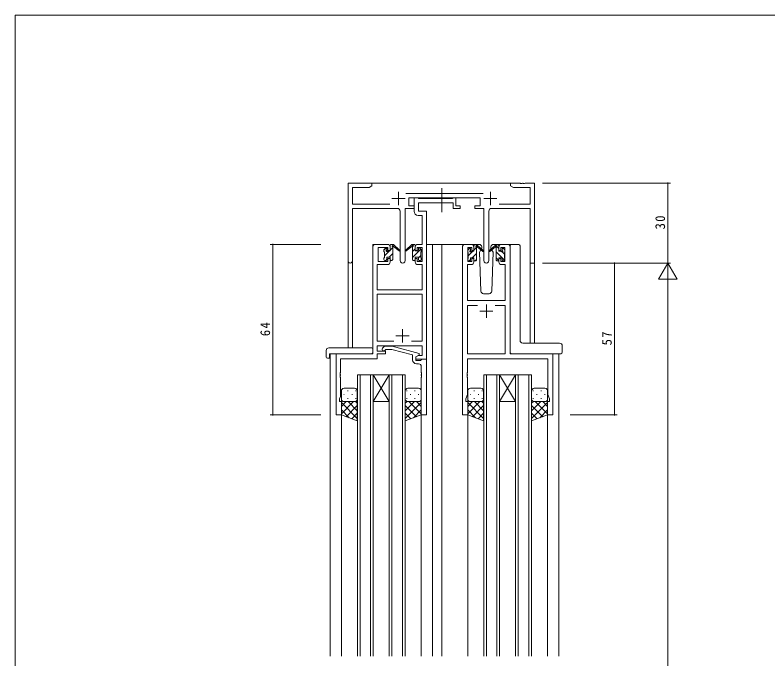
# Model space of a CAD drawing. Units: millimetres on the paper. Extents: x -420 to 373, y -297 to 267.
# Drawn here: x -417.7 to -135.2, y 22.9 to 264.4 of the extents above; entities that cross this region are included whole.
import ezdxf

# ---------------------------------------------------------------- set-up
doc = ezdxf.new("R2010")
doc.units = ezdxf.units.MM
doc.linetypes.add('CHAIN2', pattern=[12, 9, -1, 1, -1])
doc.linetypes.add('DASHED3', pattern=[4, 3, -1])
for name, color, linetype, lineweight in [('0-1_YKK_ZWAK', 7, 'Continuous', 9), ('0-3_YKK_12', 2, 'Continuous', 9), ('0-4_YKK_D', 6, 'Continuous', 9), ('0-6_YKK_13', 4, 'Continuous', 9), ('0-7_YKK_11', 7, 'Continuous', 9)]:
    doc.layers.add(name, color=color, linetype=linetype, lineweight=lineweight)
doc.styles.add('ＭＳ ゴシック', font='')
doc.styles.get('ＭＳ ゴシック').set_extended_font_data('MS Gothic')

msp = doc.modelspace()

# ---------------------------------------------------------------- linework, layer by layer
at = {"layer": '0-1_YKK_ZWAK'}
for p in [(-417.7, -260.6), (352.3, 264.4)]:
    msp.add_line(p, (-417.7, 264.4), dxfattribs=at)
at = {"layer": '0-3_YKK_12'}
for p, q in [((-284.28, 201.381), (-231.28, 201.381)), ((-280.28, 178.381), (-283.48, 178.381)), ((-283.48, 137.681), (-283.48, 178.381)), ((-263.28, 178.381), (-258.68, 178.381)), ((-261.08, 178.381), (-261.08, 23.881)), ((-258.68, 178.381), (-248.88, 178.381)), ((-257.579, 178.381), (-257.579, 23.881)), ((-232.88, 178.381), (-229.68, 178.381)), ((-292.78, 172.196), (-292.78, 139.568)), ((-291.15, 172.196), (-291.15, 139.568)), ((-222.78, 171.381), (-224.41, 171.381)), ((-224.41, 171.381), (-224.41, 141.327)), ((-222.78, 171.381), (-222.78, 141.327)), ((-296.98, 137.381), (-299.48, 137.381)), ((-299.48, 137.381), (-299.48, 23.881)), ((-216.18, 137.381), (-213.68, 137.381)), ((-213.68, 137.381), (-213.68, 23.881)), ((-283.28, 129.38), (-289.28, 129.38)), ((-289.28, 129.38), (-289.28, 23.881)), ((-288.28, 23.881), (-288.28, 129.38)), ((-284.28, 129.38), (-284.28, 23.881)), ((-277.28, 129.38), (-283.28, 119.38)), ((-283.28, 129.38), (-277.28, 119.38)), ((-283.28, 129.38), (-277.28, 129.38)), ((-283.28, 23.881), (-283.28, 129.38)), ((-271.28, 129.38), (-277.28, 129.38)), ((-277.28, 129.38), (-277.28, 23.881)), ((-276.28, 23.881), (-276.28, 129.38)), ((-272.28, 129.38), (-272.28, 23.881)), ((-271.28, 23.881), (-271.28, 129.38)), ((-235.88, 129.38), (-241.88, 129.38)), ((-241.88, 129.38), (-241.88, 23.88)), ((-240.88, 23.88), (-240.88, 129.38)), ((-236.88, 129.38), (-236.88, 23.88)), ((-229.88, 129.38), (-235.88, 119.38)), ((-235.88, 129.38), (-229.88, 119.38)), ((-235.88, 129.38), (-229.88, 129.38)), ((-235.88, 23.88), (-235.88, 129.38)), ((-223.88, 129.38), (-229.88, 129.38)), ((-229.88, 129.38), (-229.88, 23.88)), ((-228.88, 23.88), (-228.88, 129.38)), ((-224.88, 129.38), (-224.88, 23.88)), ((-223.88, 23.88), (-223.88, 129.38)), ((-283.28, 119.38), (-277.28, 119.38)), ((-235.88, 119.38), (-229.88, 119.38)), ((-295.28, 114.881), (-295.28, 23.881)), ((-265.28, 114.881), (-265.28, 23.881)), ((-247.88, 114.881), (-247.88, 23.881)), ((-217.88, 114.881), (-217.88, 23.881))]:
    msp.add_line(p, q, dxfattribs=at)
at = {"layer": '0-4_YKK_D'}
for p, q in [((-219.78, 201.381), (-171.78, 201.381)), ((-172.78, 171.381), (-172.78, 201.381)), ((-302.98, 178.381), (-321.967, 178.381)), ((-320.967, 178.381), (-320.967, 114.381)), ((-219.78, 171.381), (-171.78, 171.381)), ((-209.38, 171.381), (-191.78, 171.381)), ((-200.78, 171.381), (-171.78, 171.381)), ((-192.78, 114.381), (-192.78, 171.381)), ((-172.78, 171.381), (-176.28, 165.318)), ((-172.78, 171.381), (-169.28, 165.318)), ((-172.78, 171.381), (-172.78, 159.256)), ((-176.28, 165.318), (-169.28, 165.318)), ((-172.78, 164.381), (-172.78, -121.619)), ((-302.98, 114.381), (-321.967, 114.381)), ((-209.38, 114.381), (-191.78, 114.381))]:
    msp.add_line(p, q, dxfattribs=at)
for centre, start, end in [((-172.78, 201.381), 90, 270), ((-172.78, 201.381), 270, 90), ((-320.967, 178.381), 90, 270), ((-320.967, 178.381), 270, 90), ((-192.78, 171.381), 90, 270), ((-192.78, 171.381), 270, 90), ((-320.967, 114.381), 90, 270), ((-320.967, 114.381), 270, 90), ((-192.78, 114.381), 90, 270), ((-192.78, 114.381), 270, 90)]:
    msp.add_arc(centre, 0.106, start, end, dxfattribs=at)
at = {"layer": '0-6_YKK_13', "linetype": 'CHAIN2'}
msp.add_line((-257.582, 190.451), (-257.582, 200.438), dxfattribs=at)
at = {"layer": '0-6_YKK_13'}
for p, q in [((-276.98, 175.981), (-276.98, 178.081)), ((-276.68, 178.381), (-275.89, 178.381)), ((-275.98, 177.881), (-275.98, 178.381)), ((-275.696, 178.31), (-273.514, 176.262)), ((-268.863, 178.31), (-271.045, 176.262)), ((-267.879, 178.381), (-268.67, 178.381)), ((-268.579, 177.881), (-268.579, 178.381)), ((-268.579, 177.893), (-268.092, 178.381)), ((-267.579, 175.981), (-267.579, 178.081)), ((-243.593, 178.381), (-246.58, 178.381)), ((-245.279, 178.181), (-244.489, 178.181)), ((-244.579, 177.681), (-244.579, 178.181)), ((-244.295, 178.11), (-242.113, 176.062)), ((-237.464, 178.11), (-239.646, 176.062)), ((-235.18, 178.381), (-238.166, 178.381)), ((-236.48, 178.181), (-237.271, 178.181)), ((-237.18, 177.681), (-237.18, 178.181)), ((-231.432, 178.381), (-228.733, 178.381)), ((-279.28, 176.172), (-278.387, 177.066)), ((-279.28, 175.681), (-279.28, 176.281)), ((-279.192, 176.493), (-278.692, 176.993)), ((-279.08, 174.127), (-277.227, 175.981)), ((-279.08, 173.381), (-279.08, 175.481)), ((-278.18, 176.781), (-278.18, 176.442)), ((-277.719, 175.981), (-276.98, 175.981)), ((-276.98, 176.227), (-275.98, 177.227)), ((-275.98, 172.681), (-275.98, 177.281)), ((-273.547, 175.918), (-275.687, 177.614)), ((-271.013, 175.918), (-268.873, 177.614)), ((-268.579, 172.681), (-268.579, 177.281)), ((-268.579, 175.648), (-267.579, 176.648)), ((-268.579, 173.403), (-265.428, 176.554)), ((-266.84, 175.981), (-267.579, 175.981)), ((-266.379, 176.781), (-266.379, 176.442)), ((-265.367, 176.493), (-265.867, 176.993)), ((-265.479, 173.381), (-265.479, 175.481)), ((-265.279, 175.681), (-265.279, 176.281)), ((-247.879, 175.481), (-247.879, 176.081)), ((-247.871, 176.151), (-247.149, 176.872)), ((-247.791, 176.293), (-247.291, 176.793)), ((-247.679, 174.097), (-245.996, 175.781)), ((-247.679, 173.181), (-247.679, 175.281)), ((-246.779, 176.581), (-246.779, 176.241)), ((-246.318, 175.781), (-245.579, 175.781)), ((-245.579, 175.781), (-245.579, 177.881)), ((-245.579, 176.197), (-244.596, 177.18)), ((-244.579, 172.481), (-244.579, 177.081)), ((-242.146, 175.717), (-244.286, 177.414)), ((-242.901, 176.316), (-243.422, 175.413)), ((-243.422, 175.413), (-242.913, 160.846)), ((-242.575, 176.881), (-242.719, 176.631)), ((-242.594, 177.415), (-242.575, 176.881)), ((-239.614, 175.717), (-237.474, 177.414)), ((-239.184, 176.881), (-239.166, 177.415)), ((-238.337, 175.413), (-239.184, 176.881)), ((-238.846, 160.846), (-238.337, 175.413)), ((-236.18, 176.845), (-237.18, 177.845)), ((-237.18, 172.481), (-237.18, 177.081)), ((-233.917, 172.337), (-237.18, 175.6)), ((-236.18, 175.781), (-236.18, 177.881)), ((-235.441, 175.781), (-236.18, 175.781)), ((-234.98, 176.581), (-234.98, 176.241)), ((-234.08, 174.745), (-234.885, 175.55)), ((-233.968, 176.293), (-234.468, 176.793)), ((-234.08, 173.181), (-234.08, 175.281)), ((-233.88, 175.481), (-233.88, 176.081)), ((-228.233, 142.322), (-228.233, 177.881)), ((-279.28, 172.681), (-279.28, 173.181)), ((-278.48, 172.381), (-278.98, 172.381)), ((-278.582, 172.381), (-278.18, 172.782)), ((-278.18, 173.581), (-276.98, 173.581)), ((-278.18, 173.581), (-278.18, 172.681)), ((-277.382, 173.581), (-275.98, 174.982)), ((-276.98, 173.581), (-276.98, 172.681)), ((-276.28, 172.381), (-276.68, 172.381)), ((-276.337, 172.381), (-275.98, 172.737)), ((-268.279, 172.381), (-267.879, 172.381)), ((-267.579, 173.581), (-267.579, 172.681)), ((-266.379, 173.581), (-267.579, 173.581)), ((-266.379, 173.358), (-265.479, 174.258)), ((-266.379, 173.581), (-266.379, 172.681)), ((-266.079, 172.381), (-265.579, 172.381)), ((-265.279, 172.681), (-265.279, 173.181)), ((-247.879, 172.481), (-247.879, 172.981)), ((-247.351, 172.181), (-246.779, 172.752)), ((-246.779, 173.38), (-245.579, 173.38)), ((-246.779, 173.38), (-246.779, 172.481)), ((-246.151, 173.38), (-244.579, 174.952)), ((-245.579, 173.38), (-245.579, 172.481)), ((-245.106, 172.181), (-244.579, 172.707)), ((-236.2, 172.375), (-237.18, 173.355)), ((-236.18, 173.38), (-236.18, 172.481)), ((-234.98, 173.38), (-236.18, 173.38)), ((-234.98, 173.38), (-234.98, 172.481)), ((-233.88, 172.481), (-233.88, 172.981)), ((-247.079, 172.181), (-247.579, 172.181)), ((-244.879, 172.181), (-245.279, 172.181)), ((-236.88, 172.181), (-236.48, 172.181)), ((-234.68, 172.181), (-234.18, 172.181)), ((-241.914, 159.881), (-239.845, 159.881)), ((-228.235, 142.325), (-228.236, 142.322)), ((-213.38, 141.327), (-227.236, 141.327)), ((-227.236, 141.326), (-227.236, 141.326)), ((-300.968, 138.568), (-300.968, 136.193)), ((-299.968, 139.568), (-283.98, 139.568)), ((-283.48, 138.568), (-283.48, 139.068)), ((-283.48, 137.881), (-283.48, 138.568)), ((-212.38, 140.327), (-212.38, 137.881)), ((-299.968, 135.689), (-299.78, 135.689)), ((-299.78, 137.081), (-299.78, 136.189)), ((-299.78, 135.689), (-299.78, 136.189)), ((-299.48, 137.381), (-283.98, 137.381)), ((-212.88, 137.381), (-231.38, 137.381)), ((-290.282, 124.381), (-294.282, 124.381)), ((-270.28, 124.381), (-266.28, 124.381)), ((-242.882, 124.38), (-246.882, 124.38)), ((-222.88, 124.38), (-218.88, 124.38)), ((-295.282, 123.381), (-295.282, 120.381)), ((-294.362, 122.017), (-294.162, 122.017)), ((-292.947, 123.432), (-292.747, 123.432)), ((-291.332, 122.017), (-291.132, 122.017)), ((-289.917, 123.432), (-289.717, 123.432)), ((-289.282, 120.381), (-289.282, 123.381)), ((-271.28, 120.381), (-271.28, 123.381)), ((-270.645, 123.432), (-270.845, 123.432)), ((-269.23, 122.017), (-269.43, 122.017)), ((-267.615, 123.432), (-267.815, 123.432)), ((-266.2, 122.017), (-266.4, 122.017)), ((-265.28, 123.381), (-265.28, 120.381)), ((-247.882, 123.381), (-247.882, 120.381)), ((-246.962, 122.017), (-246.762, 122.017)), ((-245.547, 123.432), (-245.347, 123.432)), ((-243.932, 122.017), (-243.732, 122.017)), ((-242.517, 123.432), (-242.317, 123.432)), ((-241.882, 120.381), (-241.882, 123.381)), ((-223.88, 120.381), (-223.88, 123.381)), ((-223.245, 123.432), (-223.445, 123.432)), ((-221.83, 122.017), (-222.03, 122.017)), ((-220.215, 123.432), (-220.415, 123.432)), ((-218.8, 122.017), (-219, 122.017)), ((-217.88, 123.381), (-217.88, 120.381)), ((-295.282, 114.381), (-295.282, 120.381)), ((-293.49, 119.381), (-295.282, 117.589)), ((-290.661, 119.381), (-295.282, 114.76)), ((-295.282, 119.112), (-289.282, 113.112)), ((-294.282, 119.381), (-290.682, 119.381)), ((-293.882, 119.381), (-290.282, 119.381)), ((-292.947, 120.602), (-292.747, 120.602)), ((-292.721, 119.381), (-289.282, 115.941)), ((-289.95, 119.437), (-289.282, 118.769)), ((-289.917, 120.602), (-289.717, 120.602)), ((-289.282, 120.602), (-289.282, 112.238)), ((-271.28, 120.602), (-271.28, 112.238)), ((-270.612, 119.437), (-271.28, 118.769)), ((-267.84, 119.381), (-271.28, 115.941)), ((-265.28, 119.112), (-271.28, 113.112)), ((-270.645, 120.602), (-270.845, 120.602)), ((-266.68, 119.381), (-270.28, 119.381)), ((-269.9, 119.381), (-265.28, 114.76)), ((-266.28, 119.381), (-269.88, 119.381)), ((-267.615, 120.602), (-267.815, 120.602)), ((-267.072, 119.381), (-265.28, 117.589)), ((-265.28, 114.381), (-265.28, 120.381)), ((-247.882, 114.381), (-247.882, 120.381)), ((-246.09, 119.381), (-247.882, 117.589)), ((-243.261, 119.381), (-247.882, 114.76)), ((-247.882, 119.112), (-241.882, 113.112)), ((-246.882, 119.381), (-243.282, 119.381)), ((-246.482, 119.381), (-242.882, 119.381)), ((-245.547, 120.602), (-245.347, 120.602)), ((-245.321, 119.381), (-241.882, 115.941)), ((-242.55, 119.437), (-241.882, 118.769)), ((-242.517, 120.602), (-242.317, 120.602)), ((-241.882, 120.602), (-241.882, 112.238)), ((-223.88, 120.602), (-223.88, 112.238)), ((-223.212, 119.437), (-223.88, 118.769)), ((-220.44, 119.381), (-223.88, 115.941)), ((-217.88, 119.112), (-223.88, 113.112)), ((-223.245, 120.602), (-223.445, 120.602)), ((-219.28, 119.381), (-222.88, 119.381)), ((-222.5, 119.381), (-217.88, 114.76)), ((-218.88, 119.381), (-222.48, 119.381)), ((-220.215, 120.602), (-220.415, 120.602)), ((-219.672, 119.381), (-217.88, 117.589)), ((-217.88, 114.381), (-217.88, 120.381)), ((-295.282, 116.284), (-292.321, 113.323)), ((-289.282, 117.932), (-293.477, 113.736)), ((-271.28, 117.932), (-267.084, 113.736)), ((-265.28, 116.284), (-268.241, 113.323)), ((-247.882, 116.284), (-244.921, 113.323)), ((-241.882, 117.932), (-246.077, 113.736)), ((-223.88, 117.932), (-219.684, 113.736)), ((-217.88, 116.284), (-220.841, 113.323)), ((-289.282, 112.238), (-295.282, 114.381)), ((-289.282, 115.104), (-291.393, 112.992)), ((-271.28, 115.104), (-269.168, 112.992)), ((-271.28, 112.238), (-265.28, 114.381)), ((-241.882, 112.238), (-247.882, 114.381)), ((-241.882, 115.103), (-243.993, 112.992)), ((-223.88, 115.103), (-221.768, 112.992)), ((-223.88, 112.238), (-217.88, 114.381))]:
    msp.add_line(p, q, dxfattribs=at)
for points in [[(-231.827, 178.187), (-231.866, 178.043), (-231.88, 177.881)], [(-231.432, 178.381), (-231.652, 178.33), (-231.827, 178.187)], [(-231.88, 177.881), (-231.88, 137.881), (-231.813, 137.631), (-231.63, 137.448), (-231.38, 137.381)]]:
    msp.add_lwpolyline(points, dxfattribs=at)
for centre, radius, start, end in [((-276.68, 178.081), 0.3, 90, 180), ((-275.89, 178.081), 0.3, 49.8974, 90), ((-268.67, 178.081), 0.3, 90, 130.10258), ((-267.879, 178.081), 0.3, 0, 90), ((-245.279, 177.881), 0.3, 90, 180), ((-244.489, 177.881), 0.3, 49.8974, 90), ((-243.593, 177.38), 1, 2, 90), ((-238.166, 177.38), 1, 90, 178), ((-237.271, 177.881), 0.3, 90, 130.10258), ((-236.48, 177.881), 0.3, 0, 90), ((-228.733, 177.881), 0.5, 0, 90), ((-278.98, 176.281), 0.3, 135, 180), ((-279.08, 175.681), 0.2, 180, 270), ((-278.48, 176.781), 0.3, 0, 135), ((-278.18, 175.981), 0.25, 123.05573, 326.94426), ((-278.48, 176.442), 0.3, 303.05573, 0), ((-277.719, 175.681), 0.3, 90, 146.94426), ((-275.98, 177.681), 0.2, 20.88332, 233.1301), ((-276.28, 177.281), 0.3, 0, 53.1301), ((-275.513, 177.859), 0.3, 200.88332, 234.62001), ((-273.431, 176.081), 0.2, 234.62001, 114.62001), ((-271.129, 176.081), 0.2, 65.37997, 305.37997), ((-269.046, 177.859), 0.3, 305.37997, 339.11667), ((-268.579, 177.681), 0.2, 306.86989, 159.11667), ((-268.279, 177.281), 0.3, 126.86989, 180), ((-266.84, 175.681), 0.3, 33.05573, 90), ((-266.379, 175.981), 0.25, 213.05573, 56.94426), ((-266.079, 176.781), 0.3, 45, 180), ((-266.079, 176.442), 0.3, 180, 236.94426), ((-265.479, 175.681), 0.2, 270, 0), ((-265.579, 176.281), 0.3, 0, 45), ((-247.579, 176.081), 0.3, 135, 180), ((-247.679, 175.481), 0.2, 180, 270), ((-247.079, 176.581), 0.3, 0, 135), ((-246.779, 175.781), 0.25, 123.05573, 326.94426), ((-247.079, 176.241), 0.3, 303.05573, 0), ((-246.318, 175.481), 0.3, 90, 146.94426), ((-244.579, 177.481), 0.2, 20.88332, 233.1301), ((-244.879, 177.081), 0.3, 0, 53.1301), ((-244.112, 177.659), 0.3, 200.88332, 234.62001), ((-242.03, 175.881), 0.2, 234.62001, 114.62001), ((-239.73, 175.881), 0.2, 65.37997, 305.37997), ((-237.647, 177.659), 0.3, 305.37997, 339.11667), ((-237.18, 177.481), 0.2, 306.86989, 159.11667), ((-236.88, 177.081), 0.3, 126.86989, 180), ((-235.441, 175.481), 0.3, 33.05573, 90), ((-234.98, 175.781), 0.25, 213.05573, 56.94426), ((-234.68, 176.581), 0.3, 45, 180), ((-234.68, 176.241), 0.3, 180, 236.94426), ((-234.08, 175.481), 0.2, 270, 0), ((-234.18, 176.081), 0.3, 0, 45), ((-279.08, 173.181), 0.2, 90, 180), ((-278.98, 172.681), 0.3, 180, 270), ((-278.48, 172.681), 0.3, 270, 0), ((-276.68, 172.681), 0.3, 180, 270), ((-276.28, 172.681), 0.3, 270, 0), ((-268.279, 172.681), 0.3, 180, 270), ((-267.879, 172.681), 0.3, 270, 0), ((-266.079, 172.681), 0.3, 180, 270), ((-265.579, 172.681), 0.3, 270, 0), ((-265.479, 173.181), 0.2, 0, 90), ((-247.679, 172.981), 0.2, 90, 180), ((-247.579, 172.481), 0.3, 180, 270), ((-247.079, 172.481), 0.3, 270, 0), ((-245.279, 172.481), 0.3, 180, 270), ((-244.879, 172.481), 0.3, 270, 0), ((-236.88, 172.481), 0.3, 180, 270), ((-236.48, 172.481), 0.3, 270, 0), ((-234.68, 172.481), 0.3, 180, 270), ((-234.18, 172.481), 0.3, 270, 0), ((-234.08, 172.981), 0.2, 0, 90), ((-241.914, 160.881), 1, 182, 270), ((-239.845, 160.881), 1, 270, 358), ((-227.339, 142.29), 0.893, 177.9787, 225.6687), ((-227.27, 142.237), 0.907, 220.18779, 272.12416), ((-213.38, 140.327), 1, 0, 90), ((-299.968, 138.568), 1, 90.00505, 180), ((-283.98, 139.068), 0.5, 0, 90.0011), ((-300.503, 136.177), 0.462, 177.95346, 223.04948), ((-300.198, 136.819), 1.153, 236.123, 281.50528), ((-299.48, 137.081), 0.3, 90, 180), ((-283.98, 137.881), 0.5, 270, 0), ((-212.88, 137.881), 0.5, 270, 0), ((-294.282, 123.381), 1, 90, 180), ((-290.282, 123.381), 1, 0, 90), ((-270.28, 123.381), 1, 90, 180), ((-266.28, 123.381), 1, 0, 90), ((-246.882, 123.381), 1, 90, 180), ((-242.882, 123.381), 1, 0, 90), ((-222.88, 123.381), 1, 90, 180), ((-218.88, 123.381), 1, 0, 90), ((-294.282, 120.381), 1, 180, 270), ((-294.282, 120.381), 1, 180, 270), ((-290.282, 120.381), 1, 270, 0), ((-290.282, 120.381), 1, 270, 0), ((-270.28, 120.381), 1, 180, 270), ((-270.28, 120.381), 1, 180, 270), ((-266.28, 120.381), 1, 270, 0), ((-266.28, 120.381), 1, 270, 0), ((-246.882, 120.381), 1, 180, 270), ((-246.882, 120.381), 1, 180, 270), ((-242.882, 120.381), 1, 270, 0), ((-242.882, 120.381), 1, 270, 0), ((-222.88, 120.381), 1, 180, 270), ((-222.88, 120.381), 1, 180, 270), ((-218.88, 120.381), 1, 270, 0), ((-218.88, 120.381), 1, 270, 0)]:
    msp.add_arc(centre, radius, start, end, dxfattribs=at)
at = {"layer": '0-6_YKK_13', "linetype": 'DASHED3'}
for centre, start, end in [((-224.822, 136.881), 90, 93.72617), ((-224.822, 136.881), 90, 93.72617), ((-222.938, 136.881), 87.13426, 90), ((-222.938, 136.881), 87.13426, 90)]:
    msp.add_arc(centre, 0.5, start, end, dxfattribs=at)
at = {"layer": '0-7_YKK_11'}
for p, q in [((-273.78, 198.081), (-273.78, 193.081)), ((-239.38, 198.081), (-239.38, 193.081)), ((-276.28, 195.581), (-271.28, 195.581)), ((-242.077, 197.511), (-271.088, 197.511)), ((-241.88, 195.581), (-236.88, 195.581)), ((-273.23, 190.881), (-273.23, 172.331)), ((-239.93, 172.331), (-239.93, 190.881)), ((-277.98, 178.381), (-282.48, 178.381)), ((-248.88, 178.381), (-246.58, 178.381)), ((-235.18, 178.381), (-232.88, 178.381)), ((-249.88, 114.381), (-249.88, 177.38)), ((-240.88, 155.881), (-240.88, 150.88)), ((-237.529, 155.451), (-233.81, 155.451)), ((-243.38, 153.381), (-238.38, 153.381)), ((-274.78, 144.081), (-269.78, 144.081)), ((-272.28, 146.581), (-272.28, 141.581)), ((-275.631, 142.011), (-281.85, 142.011)), ((-266.28, 133.581), (-267.08, 133.581))]:
    msp.add_line(p, q, dxfattribs=at)
for points in [[(-277.13, 193.51), (-291.15, 193.51), (-291.15, 199.751), (-284.871, 199.751), (-283.78, 200.381), (-283.78, 201.381), (-292.78, 201.381), (-292.78, 172.196)], [(-238.93, 191.881), (-224.41, 191.881), (-224.41, 171.381), (-222.78, 171.381), (-222.78, 201.381), (-226.321, 201.381), (-226.505, 201.261), (-227.055, 201.261), (-227.238, 201.381), (-227.321, 201.381), (-227.505, 201.261), (-228.055, 201.261), (-228.238, 201.381), (-231.78, 201.381), (-231.78, 200.381), (-230.689, 199.751), (-224.41, 199.751), (-224.41, 193.51), (-236.029, 193.51)], [(-271.33, 172.331), (-271.33, 191.881), (-267.98, 191.881), (-267.98, 192.881), (-269.98, 192.881), (-269.98, 195.881), (-243.18, 195.881), (-243.18, 192.881), (-245.18, 192.881), (-245.18, 191.881), (-241.83, 191.881), (-241.83, 172.331)], [(-263.28, 135.381), (-263.28, 178.381), (-263.28, 190.881), (-266.35, 190.881), (-266.35, 193.951), (-253.38, 193.951), (-253.38, 191.881), (-250.68, 191.881), (-250.68, 192.881), (-252.38, 192.881), (-252.38, 195.881), (-253.08, 195.881), (-253.355, 195.701), (-253.539, 195.581), (-266.192, 195.581), (-266.375, 195.701), (-266.65, 195.881), (-267.98, 195.881), (-267.98, 190.751)], [(-291.15, 172.196), (-291.15, 191.881), (-274.23, 191.881)], [(-266.48, 189.251), (-264.91, 189.251), (-264.91, 178.381), (-266.58, 178.381)], [(-283.48, 177.381), (-283.48, 137.381), (-297.28, 137.381), (-297.28, 114.381), (-295.28, 114.381), (-295.28, 119.381), (-295.98, 119.381), (-295.98, 120.381), (-295.65, 121.287), (-295.65, 128.422), (-295.77, 128.606), (-295.77, 129.156), (-295.65, 129.339), (-295.65, 129.422), (-295.77, 129.606), (-295.77, 130.156), (-295.65, 130.339), (-295.65, 135.481), (-281.85, 135.481), (-281.85, 137.381), (-278.68, 137.381), (-278.68, 138.381), (-281.85, 138.381), (-281.85, 140.381), (-264.91, 140.381), (-264.91, 136.681), (-266.414, 136.681), (-267.28, 136.181), (-267.28, 135.381), (-263.28, 135.381)], [(-276.98, 171.781), (-276.98, 173.081), (-277.78, 173.081), (-277.78, 171.981), (-281.48, 171.981), (-281.48, 177.181), (-277.78, 177.181), (-277.78, 176.081), (-276.98, 176.081), (-276.98, 177.381)], [(-267.58, 177.381), (-267.58, 176.081), (-266.78, 176.081), (-266.78, 177.181), (-264.91, 177.181), (-264.91, 171.981), (-266.78, 171.981), (-266.78, 173.081), (-267.58, 173.081), (-267.58, 171.781)], [(-231.88, 177.38), (-231.88, 137.381), (-215.88, 137.381), (-215.88, 114.381), (-217.88, 114.381), (-217.88, 119.381), (-217.18, 119.381), (-217.18, 120.381), (-217.81, 122.111), (-217.81, 135.451), (-247.95, 135.451), (-247.95, 130.339), (-248.07, 130.155), (-248.07, 129.606), (-247.95, 129.422), (-247.95, 129.339), (-248.07, 129.155), (-248.07, 128.606), (-247.95, 128.422), (-247.95, 122.111), (-248.58, 120.381), (-248.58, 119.381), (-247.88, 119.381), (-247.88, 114.381), (-249.88, 114.381)], [(-245.58, 177.38), (-245.58, 176.081), (-246.38, 176.081), (-246.38, 177.181), (-247.88, 177.181), (-247.88, 171.981), (-246.38, 171.981), (-246.38, 173.081), (-245.58, 173.081), (-245.58, 171.781)], [(-236.18, 171.781), (-236.18, 173.081), (-235.38, 173.081), (-235.38, 171.981), (-233.88, 171.981), (-233.88, 177.181), (-235.38, 177.181), (-235.38, 176.081), (-236.18, 176.081), (-236.18, 177.38)], [(-266.58, 170.781), (-264.91, 170.781), (-264.91, 161.381), (-281.85, 161.381), (-281.85, 170.781), (-277.98, 170.781)], [(-246.58, 170.781), (-247.95, 170.781), (-247.95, 157.381), (-233.81, 157.381), (-233.81, 170.781), (-235.18, 170.781)], [(-275.631, 142.011), (-281.85, 142.011), (-281.85, 159.751), (-264.91, 159.751), (-264.91, 142.011), (-268.93, 142.011)], [(-237.529, 155.451), (-233.81, 155.451), (-233.81, 137.381), (-247.95, 137.381), (-247.95, 155.451), (-244.23, 155.451)], [(-279.804, 139.405), (-279.028, 140.181), (-276.183, 140.181), (-266.08, 137.473), (-266.08, 136.873), (-267.28, 136.181), (-267.28, 134.881), (-265.48, 134.881), (-265.28, 135.081), (-264.98, 135.381), (-263.28, 135.381)], [(-268.58, 135.081), (-268.58, 136.901), (-276.341, 138.981), (-278.531, 138.981), (-278.956, 138.556)], [(-263.28, 135.381), (-263.28, 114.381), (-265.28, 114.381), (-265.28, 128.422), (-265.16, 128.606), (-265.16, 129.156), (-265.28, 129.339), (-265.28, 129.422), (-265.16, 129.606), (-265.16, 130.156), (-265.28, 130.339), (-265.28, 132.581)]]:
    msp.add_lwpolyline(points, dxfattribs=at)
for centre, radius, start, end in [((-274.23, 190.881), 1, 0, 89.99998), ((-266.48, 190.751), 1.5, 180, 269.99998), ((-238.93, 190.881), 1, 90, 179.99998), ((-282.48, 177.381), 1, 90, 179.99998), ((-277.98, 177.381), 1, 0, 89.99998), ((-266.58, 177.381), 1, 90, 179.99998), ((-248.88, 177.38), 1, 90, 179.99998), ((-246.58, 177.38), 1, 0, 89.99998), ((-235.18, 177.38), 1, 90, 179.99998), ((-232.88, 177.38), 1, 0, 89.99998), ((-272.28, 172.331), 0.95, 179.99998, 0), ((-240.88, 172.331), 0.95, 179.99998, 0), ((-291.965, 172.196), 0.815, 179.99998, 0), ((-277.98, 171.781), 1, 270, 359.99998), ((-266.58, 171.781), 1, 180, 269.99998), ((-246.58, 171.781), 1, 270, 359.99998), ((-235.18, 171.781), 1, 180, 269.99998), ((-279.38, 138.981), 0.6, 134.99998, 315), ((-267.08, 135.081), 1.5, 180, 269.99998), ((-266.28, 132.581), 1, 0, 89.99998)]:
    msp.add_arc(centre, radius, start, end, dxfattribs=at)

# ---------------------------------------------------------------- texts
at = {"layer": '0-4_YKK_D', "color": 3, "char_height": 3.666, "attachment_point": 7, "rotation": 90, "style": 'ＭＳ ゴシック'}
for s, insert in [('\\T1.21;\\W0.95;30', (-173.78, 183.981)), ('\\T1.21;\\W0.95;64', (-321.967, 143.943)), ('\\T1.21;\\W0.95;57', (-193.78, 140.481))]:
    msp.add_mtext(s, dxfattribs=dict(at, insert=insert))

doc.saveas('drawing.dxf')
